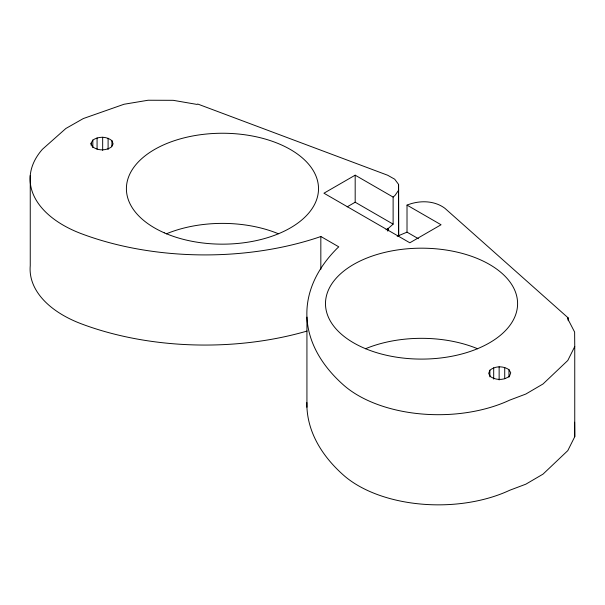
<?xml version="1.0" encoding="UTF-8"?>
<svg xmlns="http://www.w3.org/2000/svg" width="605" height="605" viewBox="0 0 605 605"><rect width="100%" height="100%" fill="white"/><g stroke="black" fill="none" stroke-linecap="round" stroke-linejoin="round"><path stroke-width="0.91" d="M489.868 370.237L488.681 373.466L490.451 376.605C496.07 380.454 504.245 380.469 509.546 376.03L510.733 372.801L508.964 369.663C503.345 365.813 495.17 365.798 489.868 370.237L489.868 376.832M568.231 320.771L568.231 317.95L567.467 318.238L574.629 332.084L574.75 346.559L567.8 360.474L543.04 383.963L525.843 394.036L509.697 400.124A113.279 65.401 0 0 1 343.406 384.916A226.565 130.809 0 0 1 337.204 248.277L338.777 246.84L320.832 236.479L318.343 237.387A226.565 130.809 0 0 1 81.675 233.81A113.279 65.401 0 0 1 42.441 149.269L65.877 128.479L83.324 118.55L124.017 104.257L148.112 100.241L173.189 100.317L197.17 104.453L197.661 104.007L387.669 175.246L394.702 179.201L398.582 184.412L398.71 236.094M574.75 346.559L574.75 436.712L567.8 450.619L543.04 474.116L525.843 484.181L509.697 490.269A113.279 65.401 0 0 1 343.406 475.069A226.565 130.809 0 0 1 306.864 402.582M91.06 143.234L92.83 140.095C98.449 136.254 106.624 136.238 111.925 140.678L113.112 143.907L111.35 147.045C105.724 150.887 97.549 150.902 92.247 146.463L91.06 143.234L91.06 145.117M398.71 190.083L395.073 195.355L393.121 197.086L393.121 224.13L388.213 228.493L388.213 230.376M386.005 229.802L388.213 228.493M393.121 197.086L355.18 175.178L323.947 193.207L409.827 242.787L441.053 224.757L407.014 205.11L407.014 232.154L418.358 238.703M347.172 206.849L355.18 202.221L393.121 224.13M397.19 236.26L407.014 232.154M407.014 205.11C419.152 200.24 434.027 200.232 444.841 208.256L568.231 317.95M574.629 422.23L574.75 436.712M508.964 369.663L508.964 377.195M504.721 367.454L504.721 378.753M499.133 366.766L499.133 379.955M493.695 367.787L493.695 379.093M398.582 184.412L398.582 236.063M387.797 228.335L387.797 231.163M355.18 175.178L355.18 202.221M320.832 236.479L320.832 269.346M306.932 317.103L306.932 407.248M111.925 140.678L111.925 146.327M108.098 138.227L108.098 149.526M102.668 137.206L102.668 150.388M97.072 137.887L97.072 149.193M92.83 140.095L92.83 147.635M30.25 175.541L30.25 265.686A113.279 65.401 0 0 0 81.675 323.955A226.565 130.809 0 0 0 307.037 331.064M365.677 348.669A96.051 55.456 0 0 1 477.693 348.79M166.299 233.855A96.051 55.456 0 0 1 278.323 233.734M365.662 348.745A96.051 55.456 0 0 0 517.139 309.019A96.051 55.456 0 0 0 381.815 253.147A96.051 55.456 0 0 0 365.662 348.745M164.273 232.827A96.051 55.456 0 0 0 317.738 195.733A96.051 55.456 0 0 0 185.372 137.547A96.051 55.456 0 0 0 164.273 232.827"/></g></svg>
